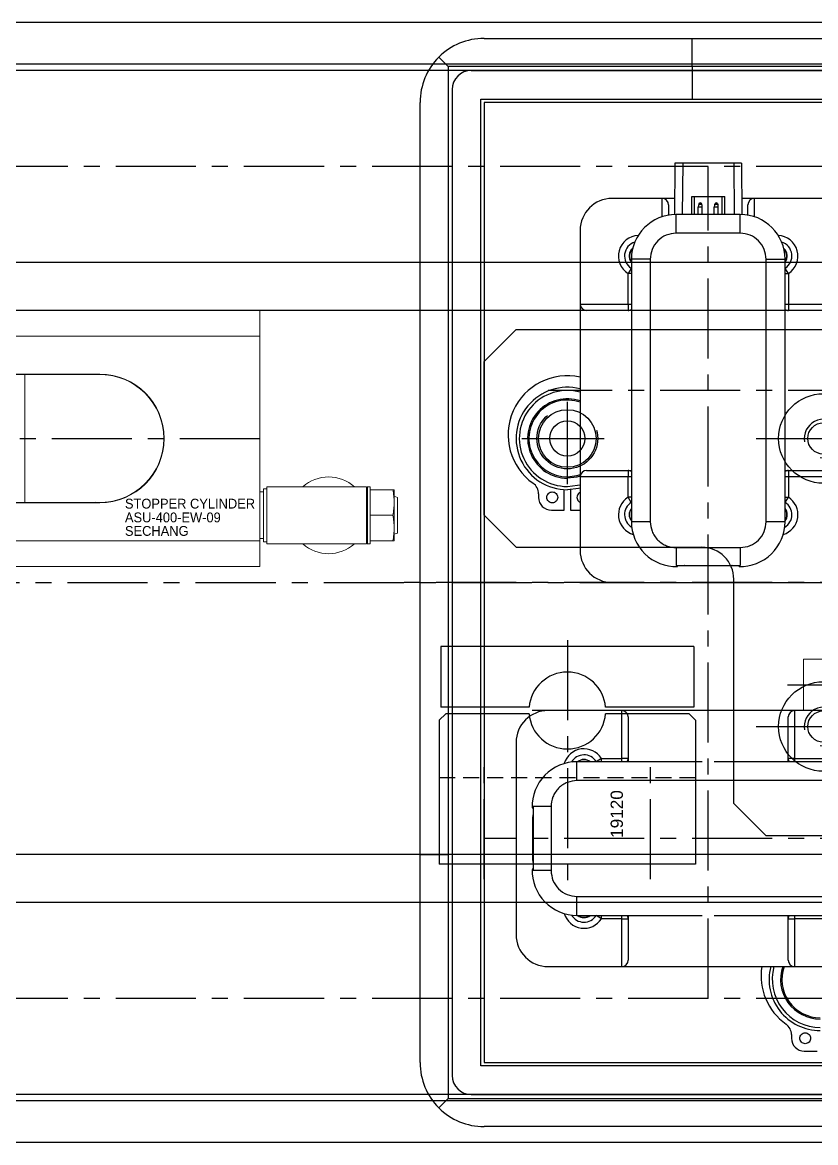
# Model space of a CAD drawing. Header units: inches. Extents: x 0 to 23821, y 0 to 11279.
# Drawn here: x 5610 to 5733.9, y 5105.3 to 5280.3 of the extents above; entities that cross this region are included whole.
import ezdxf
from ezdxf.enums import TextEntityAlignment as Align

# ---------------------------------------------------------------- set-up
doc = ezdxf.new("R2010")
doc.units = ezdxf.units.IN
doc.header["$LTSCALE"] = 10
doc.header["$MEASUREMENT"] = 0
doc.linetypes.add('CENTER', pattern=[2, 1.25, -0.25, 0.25, -0.25])
doc.linetypes.add('HIDDEN', pattern=[0.375, 0.25, -0.125])
for name, color, linetype in [('11', 1, 'CENTER'), ('22', 2, 'HIDDEN'), ('B', 123, 'Continuous'), ('BOM-T', 4, 'Continuous'), ('G', 231, 'Continuous'), ('P', 142, 'Continuous'), ('T', 3, 'Continuous'), ('V', 1, 'Continuous'), ('Y', 60, 'Continuous')]:
    doc.layers.add(name, color=color, linetype=linetype)
doc.layers.add('88', color=35, linetype='Continuous', lineweight=5)
doc.styles.add('H', font='romans.shx', dxfattribs={"bigfont": 'whgtxt.shx'})
doc.styles.add('SCI', font='')
doc.styles.get("Standard").update_dxf_attribs({"font": 'arial.ttf'})
doc.styles.get('SCI').set_extended_font_data('Gulim')

# ---------------------------------------------------------------- blocks, each defined once
blk = doc.blocks.new('A$C21f345d0')
for p, q in [((6520, -12), (280, -12)), ((6520, -57), (280, -57)), ((6520, -142), (280, -142)), ((6520, -187), (280, -187))]:
    blk.add_line(p, q)
at = {"layer": '11'}
for p, q in [((6520, -34.5), (280, -34.5)), ((279.95, -99.5), (6520, -99.5)), ((6520, -164.5), (280, -164.5))]:
    blk.add_line(p, q, dxfattribs=at)
at = {"layer": 'B'}
for p, q in [((6520, -19.5), (280, -19.5)), ((6520, -49.5), (280, -49.5)), ((6520, -149.5), (280, -149.5)), ((6520, -179.5), (280, -179.5))]:
    blk.add_line(p, q, dxfattribs=at)
at = {"layer": 'G'}
for p, q in [((6520, -18.5), (280, -18.5)), ((6520, -180.5), (280, -180.5))]:
    blk.add_line(p, q, dxfattribs=at)
blk = doc.blocks.new('A$Ce158b9f5')
for p, q in [((15, 177.5), (325, 177.5)), ((47.5, 173.13), (47.5, 177.5)), ((7.93, 174.57), (9.37, 173.13)), ((330.63, 173.13), (9.37, 173.13)), ((9.37, 173.13), (9.37, 50)), ((47.5, 173.13), (47.5, 168)), ((5, 50), (5, 167.5)), ((14.5, 168), (325.5, 168)), ((14.5, 50), (14.5, 168)), ((325, 167.5), (15, 167.5)), ((15, 167.5), (15, 17.5)), ((44.81, 158), (44.74, 150)), ((55.19, 158), (44.81, 158)), ((46.01, 158), (45.94, 150)), ((53.99, 158), (54.06, 150)), ((55.19, 158), (55.26, 150)), ((42.8, 152.5), (35, 152.5)), ((44.77, 152.5), (42.8, 152.5)), ((42.8, 149.65), (42.8, 152.5)), ((47.42, 150), (47.42, 152.8)), ((47.42, 152.8), (52.58, 152.8)), ((47.45, 150), (47.45, 152.8)), ((47.85, 150), (47.85, 152.8)), ((52.15, 152.8), (52.15, 150)), ((52.55, 152.8), (52.55, 150)), ((52.58, 150), (52.58, 152.8)), ((57.2, 152.5), (55.23, 152.5)), ((90.25, 152.5), (57.2, 152.5)), ((57.2, 152.5), (57.2, 149.65)), ((43.8, 151.5), (43.8, 149.9)), ((48.45, 150), (48.45, 151.21)), ((48.45, 151.21), (49.05, 151.21)), ((48.56, 151.7), (48.51, 151.55)), ((48.99, 151.55), (48.51, 151.55)), ((48.94, 151.7), (48.56, 151.7)), ((48.71, 151.8), (48.79, 151.8)), ((48.99, 151.55), (48.94, 151.7)), ((49.05, 150), (49.05, 151.21)), ((50.95, 151.21), (51.55, 151.21)), ((50.95, 150), (50.95, 151.21)), ((51.01, 151.55), (51.06, 151.7)), ((51.49, 151.55), (51.01, 151.55)), ((51.44, 151.7), (51.06, 151.7)), ((51.21, 151.8), (51.29, 151.8)), ((51.44, 151.7), (51.49, 151.55)), ((51.55, 150), (51.55, 151.21)), ((56.2, 149.9), (56.2, 151.5)), ((55, 150), (45, 150)), ((45, 147.05), (45, 150)), ((55, 147.05), (55, 150)), ((30, 147.5), (30, 136)), ((55, 147.05), (45, 147.05)), ((38, 143), (38, 102)), ((40.95, 143), (38, 143)), ((40.95, 143), (40.95, 102)), ((59.05, 102), (59.05, 143)), ((59.05, 143), (62, 143)), ((62, 102), (62, 143)), ((37.99, 141.58), (37.48, 140.78)), ((37.48, 136), (37.48, 140.78)), ((38, 140.78), (37.48, 140.78)), ((62, 140.78), (62.52, 140.78)), ((62.52, 140.78), (62.01, 141.58)), ((62.52, 140.78), (62.52, 136)), ((30, 136), (37.48, 136)), ((30, 136), (30, 109)), ((37.48, 135), (31, 135)), ((37.48, 136), (37.48, 135)), ((37.48, 136), (38, 136)), ((38, 135), (37.48, 135)), ((62, 136), (62.52, 136)), ((62.52, 135), (62, 135)), ((62.52, 136), (117.48, 136)), ((62.52, 136), (62.52, 135)), ((117.48, 135), (62.52, 135)), ((37.48, 109), (30, 109)), ((30, 109), (30, 97.5)), ((31, 110), (37.48, 110)), ((37.48, 110), (37.48, 109)), ((37.48, 110), (38, 110)), ((37.48, 105.82), (37.48, 109)), ((38, 109), (37.48, 109)), ((62, 110), (62.52, 110)), ((62.52, 109), (62, 109)), ((62.52, 110), (117.48, 110)), ((62.52, 110), (62.52, 109)), ((117.48, 109), (62.52, 109)), ((62.52, 109), (62.52, 105.82)), ((27.5, 103.8), (27.5, 107.02)), ((28.5, 107.02), (28.5, 103.8)), ((23.5, 106.37), (23.5, 105.8)), ((37.99, 105.02), (37.48, 105.82)), ((38, 105.82), (37.48, 105.82)), ((62, 105.82), (62.52, 105.82)), ((62.01, 105.02), (62.52, 105.82)), ((25.5, 103.8), (27.5, 103.8)), ((28.5, 103.8), (30, 103.8)), ((40.95, 102), (38, 102)), ((62, 102), (59.05, 102)), ((45, 97.95), (55, 97.95)), ((45, 97.95), (45, 95.16)), ((55, 97.95), (55, 95.16)), ((45, 95.16), (55, 95.16)), ((45.19, 95), (45.21, 95.16)), ((46.8, 95.16), (46.8, 95.1)), ((49, 95.1), (46.8, 95.1)), ((53.2, 95.1), (51, 95.1)), ((53.2, 95.16), (53.2, 95.1)), ((54.79, 95.16), (54.81, 95)), ((35, 92.5), (305, 92.5)), ((315, 72.5), (25, 72.5)), ((36.5, 65.02), (36.5, 72.5)), ((63.5, 72.5), (63.5, 65.02)), ((37.5, 71.5), (37.5, 65.02)), ((62.5, 65.02), (62.5, 71.5)), ((20, 67.5), (20, 37.5)), ((33.32, 65.02), (32.52, 64.51)), ((33.32, 65.02), (36.5, 65.02)), ((33.32, 64.5), (33.32, 65.02)), ((37.5, 65.02), (36.5, 65.02)), ((36.5, 64.5), (36.5, 65.02)), ((37.5, 65.02), (37.5, 64.5)), ((63.5, 65.02), (62.5, 65.02)), ((62.5, 64.5), (62.5, 65.02)), ((63.5, 65.02), (68.28, 65.02)), ((63.5, 65.02), (63.5, 64.5)), ((49.06, 64.5), (29.5, 64.5)), ((29.5, 61.55), (29.5, 64.5)), ((70.5, 64.5), (50.94, 64.5)), ((70.5, 61.55), (29.5, 61.55)), ((22.5, 57.31), (22.66, 57.29)), ((22.66, 57.5), (22.66, 47.5)), ((25.45, 57.5), (22.66, 57.5)), ((25.45, 57.5), (25.45, 47.5)), ((22.6, 49.3), (22.6, 55.7)), ((22.6, 55.7), (22.66, 55.7)), ((5, 17.5), (5, 50)), ((5, 50), (9.37, 50)), ((9.37, 50), (9.37, 11.87)), ((14.5, 50), (9.37, 50)), ((14.5, 17), (14.5, 50)), ((22.6, 49.3), (22.66, 49.3)), ((22.66, 47.71), (22.5, 47.69)), ((25.45, 47.5), (22.66, 47.5)), ((29.5, 43.45), (70.5, 43.45)), ((29.5, 40.5), (29.5, 43.45)), ((29.5, 40.5), (49.06, 40.5)), ((33.32, 39.98), (32.52, 40.49)), ((33.32, 39.98), (33.32, 40.5)), ((36.5, 39.98), (36.5, 40.5)), ((37.5, 40.5), (37.5, 39.98)), ((50.94, 40.5), (70.5, 40.5)), ((62.5, 39.98), (62.5, 40.5)), ((63.5, 40.5), (63.5, 39.98)), ((36.5, 39.98), (33.32, 39.98)), ((36.5, 32.5), (36.5, 39.98)), ((36.5, 39.98), (37.5, 39.98)), ((37.5, 39.98), (37.5, 33.5)), ((62.5, 39.98), (63.5, 39.98)), ((62.5, 33.5), (62.5, 39.98)), ((63.5, 39.98), (63.5, 32.5)), ((68.28, 39.98), (63.5, 39.98)), ((25, 32.5), (315, 32.5)), ((63, 21.87), (63, 21.3)), ((65, 19.3), (67, 19.3)), ((325.5, 17), (14.5, 17)), ((15, 17.5), (325, 17.5)), ((7.93, 10.43), (9.37, 11.87)), ((9.37, 11.87), (330.63, 11.87)), ((325, 7.5), (15, 7.5))]:
    blk.add_line(p, q)
at = {"flags": 128}
for points in [[(28, 109), (29.49, 109.19), (30.07, 109.37)], [(30.01, 109.13), (29.48, 108.98), (28, 108.8)], [(28, 107.5), (29.61, 107.68), (30, 107.77)], [(30, 107.25), (29.72, 107.19), (28, 107)], [(46.8, 95.1), (46.31, 95.15), (46.27, 95.16)], [(53.73, 95.16), (53.69, 95.15), (53.2, 95.1)], [(22.6, 55.7), (22.65, 56.19), (22.66, 56.23)], [(22.66, 48.77), (22.65, 48.81), (22.6, 49.3)]]:
    blk.add_lwpolyline(points, dxfattribs=at)
for centre, radius, start, end in [((15, 167.5), 10, 90, 135), ((15, 167.5), 10, 135, 180), ((35, 147.5), 5, 90, 180), ((42.8, 151.5), 1, 0, 90), ((57.2, 151.5), 1, 90, 180), ((49.45, 151.21), 1, 160, 180), ((48.71, 151.65), 0.15, 90, 160), ((48.79, 151.65), 0.15, 20, 90), ((48.05, 151.21), 1, 0, 20), ((51.95, 151.21), 1, 160, 180), ((51.21, 151.65), 0.15, 90, 160), ((51.29, 151.65), 0.15, 20, 90), ((50.55, 151.21), 1, 0, 20), ((45, 143), 7, 90, 180), ((55, 143), 7, 0, 90), ((39.2, 143.5), 3.22, 92.3296, 237.7055), ((39.2, 143.5), 2.27, 107.1614, 237.7055), ((60.8, 143.5), 3.22, 302.2945, 87.6704), ((60.8, 143.5), 2.27, 302.2945, 72.8386), ((39.2, 143.5), 1.55, 129.767, 219.3275), ((39.2, 143.5), 1.5, 132.4943, 216.8699), ((60.8, 143.5), 1.55, 320.6725, 50.233), ((60.8, 143.5), 1.5, 323.1301, 47.5057), ((31, 136), 1, 180, 270), ((37.48, 135.91), 0.914, 270.1215, 304.8657), ((62.52, 135.91), 0.914, 235.1343, 269.8785), ((28, 115.55), 9.25, 77.5131, 234.7056), ((28, 115), 8, 75.5225, 270), ((28, 115), 7.5, 74.534, 270), ((28, 115), 6.2, 71.1809, 270), ((28, 115), 6, 70.5288, 270), ((31, 109), 1, 90, 180), ((37.48, 109.09), 0.914, 55.1343, 89.8785), ((62.52, 109.09), 0.914, 90.1215, 124.8657), ((21.5, 106.37), 2, 0, 54.7056), ((25.5, 105.8), 2, 180, 270), ((39.2, 103.1), 3.22, 122.2945, 253.5613), ((39.2, 103.1), 2.27, 122.2945, 239.6863), ((60.8, 103.1), 3.22, 286.4387, 57.7055), ((60.8, 103.1), 2.27, 300.3137, 57.7055), ((39.2, 103.1), 1.55, 140.6725, 219.3275), ((39.2, 103.1), 1.5, 143.1301, 216.8699), ((60.8, 103.1), 1.55, 320.6725, 39.3275), ((60.8, 103.1), 1.5, 323.1301, 36.8699), ((45, 102), 7, 180, 271.5443), ((55, 102), 7, 268.4557, 0), ((35, 97.5), 5, 180, 270), ((25, 67.5), 5, 90, 180), ((36.5, 71.5), 1, 0, 90), ((63.5, 71.5), 1, 90, 180), ((30.6, 63.3), 3.22, 32.2945, 163.5613), ((30.6, 63.3), 2.27, 32.2945, 149.6863), ((30.6, 63.3), 1.55, 50.6725, 129.3275), ((30.6, 63.3), 1.5, 53.1301, 126.8699), ((36.59, 65.02), 0.914, 325.1343, 359.8785), ((63.41, 65.02), 0.914, 180.1215, 214.8657), ((29.5, 57.5), 7, 90, 181.5443), ((29.5, 47.5), 7, 178.4557, 270), ((30.6, 41.7), 3.22, 196.4387, 327.7055), ((30.6, 41.7), 2.27, 210.3137, 327.7055), ((30.6, 41.7), 1.55, 230.6725, 309.3275), ((30.6, 41.7), 1.5, 233.1301, 306.8699), ((36.59, 39.98), 0.914, 0.1215, 34.8657), ((63.41, 39.98), 0.914, 145.1343, 179.8785), ((25, 37.5), 5, 180, 270), ((36.5, 33.5), 1, 270, 0), ((63.5, 33.5), 1, 180, 270), ((67.5, 31.05), 9.25, 170.9813, 234.7056), ((67.5, 30.5), 8, 165.5225, 270), ((67.5, 30.5), 7.5, 164.534, 270), ((67.5, 30.5), 6.2, 161.1809, 270), ((67.5, 30.5), 6, 160.5288, 270), ((61, 21.87), 2, 0, 54.7056), ((65, 21.3), 2, 180, 270), ((15, 17.5), 10, 180, 225), ((15, 17.5), 10, 225, 270)]:
    blk.add_arc(centre, radius, start, end)
for points in [[(45, 147.05), (44.47, 146.99), (43.41, 146.87), (42.07, 145.93), (41.13, 144.59), (41.01, 143.53), (40.95, 143)], [(59.05, 143), (58.99, 143.53), (58.87, 144.59), (57.93, 145.93), (56.59, 146.87), (55.53, 146.99), (55, 147.05)], [(26.5, 105.8), (26.49, 105.91), (26.46, 106.13), (26.27, 106.42), (25.98, 106.61), (25.65, 106.67), (25.32, 106.61), (25.03, 106.42), (24.84, 106.13), (24.78, 105.8), (24.84, 105.47), (25.03, 105.18), (25.32, 104.99), (25.65, 104.93), (25.98, 104.99), (26.27, 105.18), (26.46, 105.47), (26.49, 105.69), (26.5, 105.8)], [(55, 97.95), (55.53, 98.01), (56.59, 98.13), (57.93, 99.07), (58.87, 100.41), (58.99, 101.47), (59.05, 102)], [(25.45, 47.5), (25.51, 46.97), (25.63, 45.91), (26.57, 44.57), (27.91, 43.63), (28.97, 43.51), (29.5, 43.45)], [(66, 21.3), (65.99, 21.41), (65.96, 21.63), (65.77, 21.92), (65.48, 22.11), (65.15, 22.17), (64.82, 22.11), (64.53, 21.92), (64.34, 21.63), (64.28, 21.3), (64.34, 20.97), (64.53, 20.68), (64.82, 20.49), (65.15, 20.43), (65.48, 20.49), (65.77, 20.68), (65.96, 20.97), (65.99, 21.19), (66, 21.3)]]:
    blk.add_open_spline(points, degree=3)
for points, knots in [([(30, 106.57), (29.91, 106.52), (29.72, 106.41), (29.55, 106.13), (29.48, 105.8), (29.55, 105.47), (29.72, 105.19), (29.91, 105.08), (30, 105.03)], [0, 0, 0, 0, 0.1564, 0.3282, 0.5, 0.6718, 0.8436, 1, 1, 1, 1]), ([(40.95, 102), (41, 101.49), (41.09, 100.71), (41.59, 99.76), (42.12, 99.12), (42.76, 98.59), (43.71, 98.09), (44.49, 98), (45, 97.95)], [0, 0, 0, 0, 0.239457, 0.368361, 0.5, 0.631639, 0.760543, 1, 1, 1, 1]), ([(29.5, 61.55), (28.99, 61.5), (28.21, 61.41), (27.26, 60.91), (26.62, 60.38), (26.09, 59.74), (25.59, 58.79), (25.5, 58.01), (25.45, 57.5)], [0, 0, 0, 0, 0.239457, 0.368361, 0.5, 0.631639, 0.760543, 1, 1, 1, 1])]:
    blk.add_open_spline(points, degree=3, knots=knots)
at = {"layer": '11'}
for p, q in [((50, 27.5), (50, 157.5)), ((315, 122.5), (25, 122.5)), ((340, 92.5), (0, 92.5)), ((320, 52.5), (15, 52.5))]:
    blk.add_line(p, q, dxfattribs=at)
at = {"layer": 'Y'}
for p, q in [((13, 172.5), (327, 172.5)), ((10, 169.5), (10, 15.5)), ((13, 12.5), (327, 12.5))]:
    blk.add_line(p, q, dxfattribs=at)
for centre, start, end in [((13, 169.5), 90, 180), ((13, 15.5), 180, 270)]:
    blk.add_arc(centre, 3, start, end, dxfattribs=at)
blk = doc.blocks.new('SMTAPM6', base_point=(1696.01, 1983.9))
at = {"color": 7, "linetype": 'Continuous'}
blk.add_circle((1696.01, 1983.9), 2.46, dxfattribs=at)
at = {"layer": '11'}
for p, q in [((1696.01, 1979.4), (1696.01, 1988.4)), ((1691.51, 1983.9), (1700.51, 1983.9))]:
    blk.add_line(p, q, dxfattribs=at)
at = {"layer": 'T', "linetype": 'Continuous'}
blk.add_arc((1696.01, 1983.9), 3, 260.0082, 189.9928, dxfattribs=at)
blk = doc.blocks.new('MDCBM5H', base_point=(3956.9, -5620.49, 0))
at = {"color": 7, "linetype": 'Continuous'}
blk.add_circle((3956.9, -5620.49, 0), 2.75, dxfattribs=at)
at = {"layer": '11'}
for p, q in [((3956.9, -5627.62, 0), (3956.9, -5613.37, 0)), ((3949.78, -5620.49, 0), (3964.03, -5620.49, 0))]:
    blk.add_line(p, q, dxfattribs=at)
at = {"layer": '22', "ltscale": 7.6}
blk.add_circle((3956.9, -5620.49, 0), 4.75, dxfattribs=at)
blk = doc.blocks.new('A$C65A22A5B')
for p, q in [((-155, 34.5), (-150, 39.5)), ((-150, 39.5), (111, 39.5)), ((-155, 10.5), (-155, 34.5)), ((-155, 10.5), (-150, 5.5)), ((-150, 5.5), (-121, 5.5)), ((-116, -34.5), (-116, 0.5)), ((-116, -34.5), (-111, -39.5)), ((-111, -39.5), (150, -39.5))]:
    blk.add_line(p, q)
for centre, radius in [((-102, 22.5), 7), ((-142, 22.5), 4.5), ((-102, -22.5), 7)]:
    blk.add_circle(centre, radius)
blk.add_arc((-121, 0.5), 5, 0, 90)
at = {"layer": '11'}
for p, q in [((-142, 15.75), (-142, 29.25)), ((-148.75, 22.5), (-135.25, 22.5)), ((-112.5, 22.5), (-91.5, 22.5))]:
    blk.add_line(p, q, dxfattribs=at)
at = {"layer": '11', "ltscale": 3.15}
blk.add_line((-112.5, -22.5), (-91.5, -22.5), dxfattribs=at)
for name, p in [('MDCBM5H', (-142, 22.5)), ('SMTAPM6', (-102, 22.5)), ('SMTAPM6', (-102, -22.5))]:
    blk.add_blockref(name, p)
blk = doc.blocks.new('AS2211F-01-06KN_AS2201F-01-06S_F')
for p, q in [((-4, 32.1), (4, 32.1)), ((-4, 32.1), (-4, 27.6)), ((4, 27.6), (4, 32.1)), ((4, 27.6), (-4, 27.6)), ((-1.25, 27.6), (-1.25, 23)), ((1.25, 23), (1.25, 27.6)), ((5.5, 23), (-5.5, 23)), ((-5.5, 20), (-5.5, 23)), ((5.5, 23), (5.5, 20)), ((-5, 20), (-5.5, 20)), ((-5, 18.995), (-5, 20)), ((5, 19.5), (-5, 19.5)), ((5, 20), (5, 18.995)), ((5.5, 20), (5, 20)), ((6, 18.995), (-6, 18.995)), ((-6, 18.995), (-6, 15.995)), ((6, 15.995), (6, 18.995)), ((-20.4, 4.6001), (-20.4, 16)), ((-20.4, 16), (-18.9, 16)), ((-18.9, 16), (-18.9, 4.6001)), ((-18.3, 16.1), (-18.3, 4.5)), ((-8.8, 16.1), (-18.3, 16.1)), ((-8.8, 16.1), (-8.8, 4.5001)), ((-7.876, 14.5001), (-8.8, 16.1)), ((7.1, 15.995), (-7.1, 15.995)), ((-7.1, 15.995), (-7.1, 14.5)), ((7.1, 2.9998), (7.1, 15.995)), ((-7.876, 14.5001), (-7.876, 6.1001)), ((-7.1, 14.5), (-7.876, 14.5)), ((-18.9, 13.7981), (-18.3, 13.7981)), ((-18.9, 6.802), (-18.3, 6.802)), ((-7.876, 6.1001), (-8.8, 4.5001)), ((-7.876, 6.1001), (-6.75, 6.1001)), ((-6.75, 6.1001), (-6.75, 2.9998)), ((-20.4, 4.6001), (-18.9, 4.6001)), ((-8.8, 4.5), (-18.3, 4.5)), ((7.1, 2.9998), (-6.75, 2.9998)), ((-4.864, -4.0002), (-5.082, 2.9998)), ((5.083, 2.9997), (4.864, -4.0003)), ((4.864, -4.0002), (-4.864, -4.0002))]:
    blk.add_line(p, q)
blk.add_arc((-11.882, 10.0926), 6.5036, 322.129, 42.6633)
blk.add_point((0, 0))
at = {"layer": '11'}
for p, q in [((0, 34.634), (0, -5.4941)), ((-22.193, 10.3), (9.168, 10.3))]:
    blk.add_line(p, q, dxfattribs=at)
at = {"layer": 'T'}
for p, q in [((-4.283, -4.0002), (-4.501, 2.9998)), ((4.502, 2.9997), (4.283, -4.0003))]:
    blk.add_line(p, q, dxfattribs=at)
blk = doc.blocks.new('A$C6C85299C')
at = {"xscale": -1, "rotation": 270}
blk.add_blockref('AS2211F-01-06KN_AS2201F-01-06S_F', (-3, 0), dxfattribs=at)
blk.add_blockref('AS2211F-01-06KN_AS2201F-01-06S_F', (-3, 0), dxfattribs=at)
at = {"color": 4, "style": 'H'}
blk.add_text('AS2201F-01-06KN', height=0.5, rotation=90, dxfattribs=at).set_placement((2.67, -13.54), align=Align.CENTER)
blk = doc.blocks.new('A$C79f051db')
for p, q in [((-19.75, 10), (-19.75, 0.5)), ((19.75, 10), (-19.75, 10)), ((19.75, 10), (19.75, 0.5)), ((-5.98, 0.5), (-19.75, 0.5)), ((19.75, 0.5), (5.98, 0.5)), ((-19, -0.5), (-20, -1.5)), ((-20, -1.5), (-20, -24)), ((-5.98, -0.5), (-19, -0.5)), ((19, -0.5), (5.98, -0.5)), ((20, -1.5), (19, -0.5)), ((20, -1.5), (20, -24)), ((20, -22.5), (-20, -22.5)), ((20, -24), (-20, -24))]:
    blk.add_line(p, q)
for start, end in [(4.7802, 175.2198), (184.7802, 355.2198)]:
    blk.add_arc((0, 0), 6, start, end)
at = {"layer": '11'}
for p, q in [((0, 11), (0, -26.9)), ((7, 0), (-7, 0)), ((-13, -26.34), (-13, -8.31)), ((13, -26.34), (13, -8.31))]:
    blk.add_line(p, q, dxfattribs=at)
at = {"layer": '22'}
blk.add_line((20, -10.5), (-20, -10.5), dxfattribs=at)
blk.add_text('19120', height=1.92, rotation=90).set_placement((8.68, -19.9))
blk = doc.blocks.new('A$Cbe38fbe8')
blk.add_blockref('A$C65A22A5B', (0, 0))
at = {"layer": '88', "rotation": 180}
blk.add_blockref('A$C6C85299C', (-76, -16), dxfattribs=at)
at = {"layer": 'V'}
blk.add_blockref('A$C79f051db', (-142, -20), dxfattribs=at)
blk = doc.blocks.new('A$Ccf1b08b7')
blk.add_blockref('A$Cbe38fbe8', (0, 0))
at = {"layer": 'P'}
blk.add_blockref('A$Ce158b9f5', (-170, -92.5), dxfattribs=at)
blk = doc.blocks.new('A$C83621654')
for p, q in [((0, 20), (50, 20)), ((0, -20), (0, 20)), ((50, 20), (50, 16)), ((50, 16), (0, 16)), ((50, -16), (50, 16)), ((25, 10.03), (0, 10.03)), ((4.25, 9.97), (0.98, 9.97)), ((4.25, 9.97), (5.25, 9.97)), ((5.25, 9.97), (13.25, 9.97)), ((13.25, 9.97), (13.25, -9.98)), ((25, 9.97), (13.25, 9.97)), ((-4.5, -7.38), (0, -7.38)), ((-4.5, -9.69), (-4.5, -7.38)), ((50.56, -8.35), (50.06, -8.35)), ((51.06, -7.85), (50.56, -7.85)), ((50.56, -7.85), (50.56, -16.15)), ((66.61, -7.55), (51.06, -7.55)), ((51.06, -7.55), (51.06, -16.45)), ((66.71, -7.65), (66.61, -7.55)), ((66.61, -7.55), (66.61, -16.45)), ((66.81, -7.55), (66.71, -7.65)), ((66.71, -7.65), (66.71, -16.35)), ((67.21, -7.55), (66.81, -7.55)), ((66.81, -7.55), (66.81, -16.45)), ((67.21, -7.55), (67.21, -8)), ((67.21, -8), (67.21, -8.31)), ((70.74, -8), (67.21, -8)), ((67.21, -8.31), (67.21, -11.69)), ((70.96, -8), (70.96, -10)), ((-4.5, -9.69), (0, -9.69)), ((-4.5, -14.31), (-4.5, -9.69)), ((25, -10.04), (0, -10.04)), ((0.98, -9.98), (0.25, -9.98)), ((0.98, -9.98), (4.25, -9.98)), ((5.25, -9.98), (4.25, -9.98)), ((13.25, -9.98), (5.25, -9.98)), ((13.25, -9.98), (25, -9.98)), ((71.46, -9.22), (70.96, -9.03)), ((70.96, -10), (70.96, -14)), ((71.46, -9.22), (71.46, -14.78)), ((67.21, -11.69), (67.21, -12)), ((70.74, -12), (67.21, -12)), ((67.21, -12), (67.21, -12.31)), ((67.21, -12.31), (67.21, -15.69)), ((-4.5, -14.31), (0, -14.31)), ((-4.5, -16.62), (-4.5, -14.31)), ((50.06, -15.65), (50.56, -15.65)), ((67.21, -15.69), (67.21, -16)), ((70.96, -14), (70.96, -16)), ((70.96, -14.97), (71.46, -14.78)), ((-4.5, -16.62), (0, -16.62)), ((0, -16), (50, -16)), ((50, -16), (50, -20)), ((50.56, -16.15), (51.06, -16.15)), ((51.06, -16.45), (66.61, -16.45)), ((66.61, -16.45), (66.71, -16.35)), ((66.71, -16.35), (66.81, -16.45)), ((66.81, -16.45), (67.21, -16.45)), ((70.74, -16), (67.21, -16)), ((67.21, -16), (67.21, -16.45)), ((50, -20), (0, -20))]:
    blk.add_line(p, q)
at = {"flags": 128}
for points in [[(23.9, 9.97), (24.1, 9.99), (25, 10.03)], [(25, -10.04), (24.1, -9.99), (23.9, -9.98)]]:
    blk.add_lwpolyline(points, dxfattribs=at)
for centre, radius, start, end in [((25, 0), 10, 0, 94.0523), ((25, 0), 10.04, 270, 90), ((25, 0), 9.98, 270, 90), ((25, 0), 10, 265.9477, 0), ((60.71, -12), 6, 90, 132.1264), ((60.71, -12), 6, 47.8736, 90), ((60.71, -12), 6, 227.8736, 312.1264)]:
    blk.add_arc(centre, radius, start, end)
for points, knots in [([(70.74, -8), (70.8, -8.33), (70.93, -8.99), (70.95, -9.66), (70.96, -10)], [0, 0, 0, 0, 0.498112, 1, 1, 1, 1]), ([(70.96, -8), (70.94, -8), (70.9, -8), (70.77, -8), (70.74, -8)], [0, 0, 0, 0, 0.7848426, 1, 1, 1, 1]), ([(70.96, -10), (70.95, -10.33), (70.93, -11.01), (70.8, -11.67), (70.74, -12)], [0, 0, 0, 0, 0.49778, 1, 1, 1, 1]), ([(70.74, -12), (70.8, -12.33), (70.93, -12.99), (70.95, -13.66), (70.96, -14)], [0, 0, 0, 0, 0.498113, 1, 1, 1, 1]), ([(70.96, -14), (70.95, -14.33), (70.93, -15.01), (70.8, -15.67), (70.74, -16)], [0, 0, 0, 0, 0.497781, 1, 1, 1, 1]), ([(70.74, -16), (70.77, -16), (70.9, -16), (70.94, -16), (70.96, -16)], [0, 0, 0, 0, 0.2151574, 1, 1, 1, 1])]:
    blk.add_open_spline(points, degree=3, knots=knots)
at = {"layer": '11'}
blk.add_line((-2.5, 0), (52.5, 0), dxfattribs=at)
at = {"layer": 'BOM-T', "color": 4, "style": 'SCI'}
for s, p in [('STOPPER CYLINDER', (28.91, -10.95)), ('ASU-400-EW-09', (28.91, -13.1)), ('SECHANG', (28.91, -15.21))]:
    blk.add_text(s, height=1.536, dxfattribs=at).set_placement(p)
blk = doc.blocks.new('A$Ca7bf00eb')
at = {"layer": '88'}
blk.add_blockref('A$C83621654', (160, 22.5), dxfattribs=at)

msp = doc.modelspace()

# ---------------------------------------------------------------- block references
for name, p in [('A$C21f345d0', (1437.14339049, 5292.30962586, -227228.55083111)), ('A$Ccf1b08b7', (5837.14339049, 5192.80962586, -227228.55083111)), ('A$Ca7bf00eb', (5437.14339049, 5192.80962586, -227228.55083111))]:
    msp.add_blockref(name, p)

doc.saveas('drawing.dxf')
